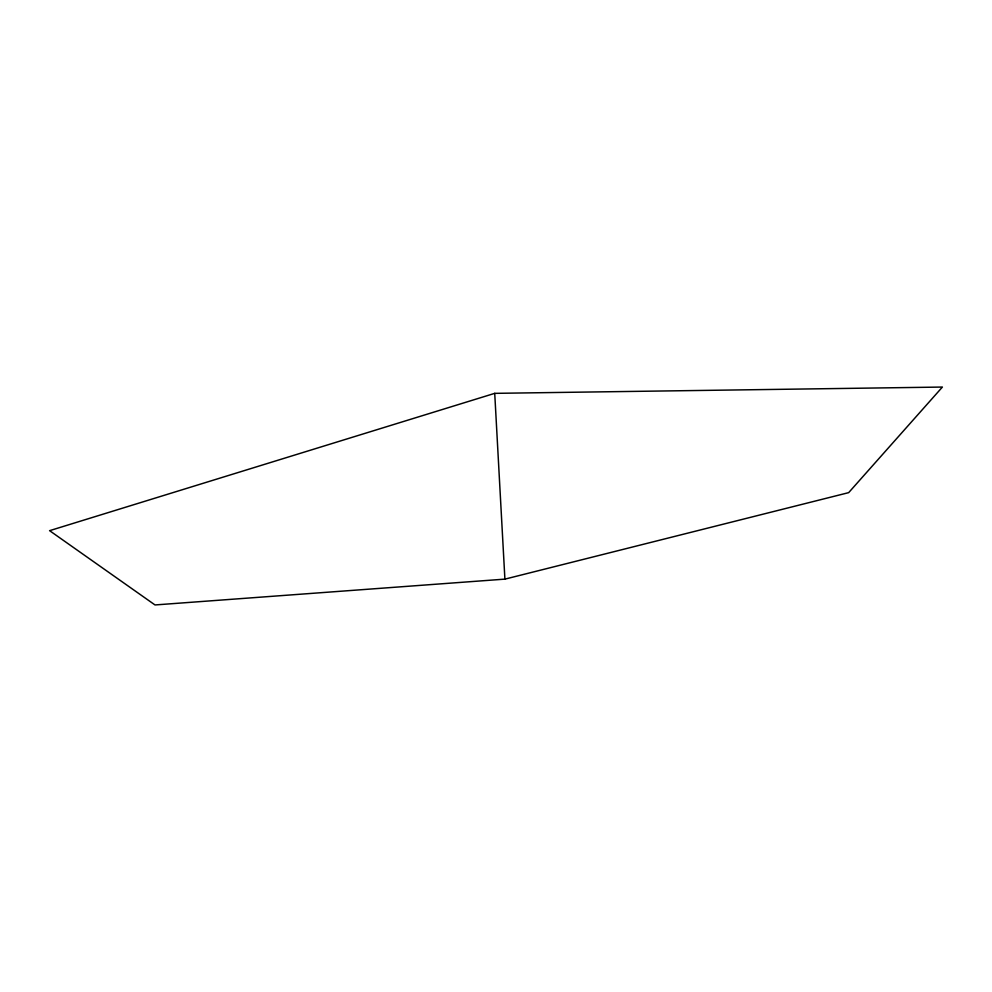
<?xml version="1.0" encoding="UTF-8"?>
<svg xmlns="http://www.w3.org/2000/svg" width="992" height="992" viewBox="0 0 992 992"><rect width="100%" height="100%" fill="white"/><g stroke="black" fill="none" stroke-linecap="round" stroke-linejoin="round"><path stroke-width="1.49" d="M494.723 393.353L49.6 530.67L155.012 604.946L504.903 579.13L848.668 492.64L942.4 387.054L494.723 393.353L504.903 579.13"/></g></svg>
